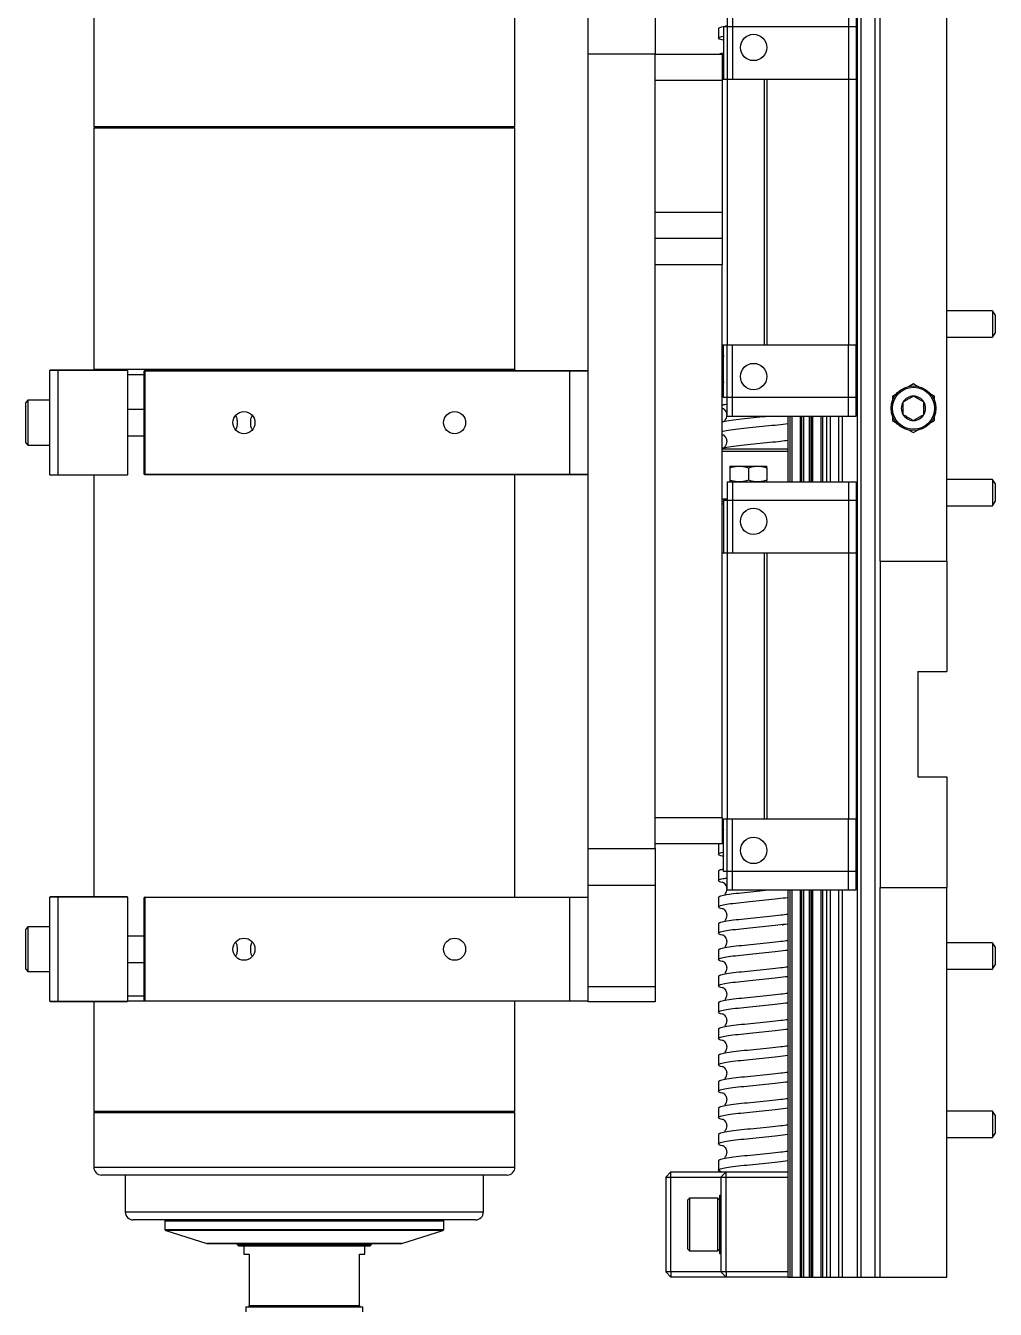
# Model space of a CAD drawing. Header units: millimetres. Extents: x 0 to 279, y 0 to 216.
# Drawn here: x 85.59 to 116.28, y 73.6 to 114.24 of the extents above; entities that cross this region are included whole.
import ezdxf

# ---------------------------------------------------------------- set-up
doc = ezdxf.new("R2010")
doc.units = ezdxf.units.MM

msp = doc.modelspace()

# ---------------------------------------------------------------- linework, layer by layer
at = {"color": 7, "linetype": 'Continuous', "lineweight": 25}
for p, q in [((112.634, 97.291), (112.634, 127.041)), ((114.751, 97.291), (114.751, 127.041)), ((111.906, 124.625), (111.906, 74.625)), ((112.024, 124.625), (112.024, 74.625)), ((112.468, 124.625), (112.468, 74.625)), ((103.401, 113.337), (103.401, 115.004)), ((105.518, 115.004), (105.518, 113.337)), ((87.747, 114.854), (87.747, 111.046)), ((101.08, 111.046), (101.08, 114.854)), ((107.801, 114.796), (107.801, 114.212)), ((107.965, 114.796), (107.965, 114.212)), ((111.634, 114.796), (111.634, 114.212)), ((111.884, 114.796), (111.884, 114.212)), ((107.684, 114.212), (107.684, 112.546)), ((107.684, 114.212), (107.801, 114.212)), ((107.801, 114.212), (107.801, 112.546)), ((107.801, 114.212), (107.965, 114.212)), ((107.965, 114.212), (107.965, 112.546)), ((107.965, 114.212), (111.634, 114.212)), ((111.634, 114.212), (111.634, 112.546)), ((111.634, 114.212), (111.884, 114.212)), ((111.884, 114.212), (111.884, 112.546)), ((107.518, 114.145), (107.518, 113.841)), ((105.518, 113.337), (103.401, 113.337)), ((103.401, 88.194), (103.401, 113.337)), ((105.518, 113.337), (107.634, 113.337)), ((105.518, 112.504), (105.518, 113.337)), ((107.634, 113.337), (107.634, 112.504)), ((107.634, 112.504), (105.518, 112.504)), ((105.518, 108.337), (105.518, 112.504)), ((107.634, 112.546), (107.801, 112.546)), ((107.634, 112.504), (107.634, 108.337)), ((107.801, 112.546), (107.801, 104.129)), ((107.801, 112.546), (108.968, 112.546)), ((108.968, 112.546), (108.968, 104.129)), ((108.968, 112.546), (109.051, 112.546)), ((109.051, 112.546), (109.051, 104.129)), ((109.051, 112.546), (111.634, 112.546)), ((111.634, 112.546), (111.634, 104.129)), ((111.634, 112.546), (111.884, 112.546)), ((111.884, 112.546), (111.884, 104.129)), ((87.747, 111.046), (87.772, 111.021)), ((87.747, 111.046), (101.08, 111.046)), ((87.772, 111.021), (87.747, 110.996)), ((87.747, 110.996), (87.747, 103.354)), ((94.413, 110.996), (87.747, 110.996)), ((87.772, 111.021), (94.413, 111.021)), ((101.055, 111.021), (87.772, 111.021)), ((94.413, 111.021), (101.055, 111.021)), ((101.08, 110.996), (94.413, 110.996)), ((101.055, 111.021), (101.08, 111.046)), ((101.08, 110.996), (101.055, 111.021)), ((101.08, 103.354), (101.08, 110.996)), ((105.518, 108.337), (107.634, 108.337)), ((105.518, 107.504), (105.518, 108.337)), ((107.634, 108.337), (107.634, 107.504)), ((107.634, 107.504), (105.518, 107.504)), ((105.518, 107.434), (105.518, 107.504)), ((105.518, 88.194), (105.518, 107.434)), ((107.634, 107.504), (107.634, 106.671)), ((107.634, 106.671), (105.518, 106.671)), ((107.634, 89.171), (107.634, 106.671)), ((116.194, 105.208), (114.751, 105.208)), ((116.284, 105.079), (116.194, 105.208)), ((116.194, 105.208), (116.194, 104.378)), ((116.284, 105.079), (116.284, 104.506)), ((116.194, 104.375), (116.284, 104.504)), ((116.284, 104.506), (116.284, 104.504)), ((107.634, 104.129), (107.801, 104.129)), ((107.684, 102.462), (107.684, 104.129)), ((107.801, 104.129), (108.968, 104.129)), ((107.801, 102.462), (107.801, 104.129)), ((107.965, 102.462), (107.965, 104.129)), ((108.968, 104.129), (109.051, 104.129)), ((109.051, 104.129), (111.634, 104.129)), ((111.634, 104.129), (111.884, 104.129)), ((111.634, 102.462), (111.634, 104.129)), ((111.884, 102.462), (111.884, 104.129)), ((114.751, 104.375), (116.194, 104.375)), ((116.194, 104.378), (116.194, 104.375)), ((86.359, 103.321), (86.376, 103.337)), ((86.609, 103.321), (86.359, 103.321)), ((86.359, 100.021), (86.359, 103.321)), ((86.376, 103.337), (86.609, 103.337)), ((86.609, 103.337), (88.801, 103.337)), ((86.609, 103.337), (86.609, 103.321)), ((88.818, 103.321), (86.609, 103.321)), ((86.609, 103.321), (86.609, 100.021)), ((87.745, 103.354), (87.745, 103.337)), ((101.082, 103.354), (87.745, 103.354)), ((88.801, 103.337), (88.818, 103.321)), ((88.818, 103.321), (88.818, 100.021)), ((89.359, 103.321), (89.343, 103.304)), ((89.343, 100.037), (89.343, 103.304)), ((89.359, 103.304), (89.343, 103.304)), ((89.359, 103.304), (89.359, 103.321)), ((89.359, 103.321), (102.818, 103.321)), ((102.818, 103.304), (89.359, 103.304)), ((89.359, 103.304), (89.359, 100.037)), ((101.082, 103.321), (101.082, 103.354)), ((102.818, 103.304), (102.818, 103.321)), ((102.818, 103.321), (103.384, 103.321)), ((102.818, 100.037), (102.818, 103.304)), ((103.401, 103.304), (102.818, 103.304)), ((103.401, 103.304), (103.384, 103.321)), ((107.634, 103.364), (107.684, 103.377)), ((89.343, 103.187), (88.818, 103.187)), ((113.693, 102.895), (113.531, 102.801)), ((107.634, 102.531), (107.684, 102.543)), ((107.801, 102.462), (107.684, 102.462)), ((107.965, 102.462), (107.801, 102.462)), ((107.801, 101.879), (107.801, 102.462)), ((111.634, 102.462), (107.965, 102.462)), ((107.965, 101.879), (107.965, 102.462)), ((111.884, 102.462), (111.634, 102.462)), ((111.634, 101.879), (111.634, 102.462)), ((111.884, 101.879), (111.884, 102.462)), ((113.173, 102.595), (113.026, 102.51)), ((114.359, 102.51), (114.225, 102.587)), ((85.663, 102.379), (85.593, 102.308)), ((85.593, 101.504), (85.593, 102.308)), ((86.355, 102.379), (85.663, 102.379)), ((85.663, 102.379), (85.663, 101.486)), ((86.359, 102.375), (86.355, 102.379)), ((86.355, 101.486), (86.355, 102.379)), ((89.343, 102.087), (88.818, 102.087)), ((107.801, 101.879), (107.965, 101.879)), ((107.965, 101.879), (111.634, 101.879)), ((109.718, 101.879), (109.718, 99.796)), ((109.784, 101.879), (109.784, 99.796)), ((109.84, 101.867), (109.84, 99.796)), ((110.127, 101.879), (110.127, 99.796)), ((110.762, 101.879), (110.762, 99.796)), ((110.818, 101.879), (110.818, 99.796)), ((111.634, 101.879), (111.884, 101.879)), ((113.026, 101.904), (113.026, 101.74)), ((113.026, 101.74), (113.171, 101.656)), ((114.359, 101.74), (114.359, 101.931)), ((85.593, 101.033), (85.593, 101.504)), ((85.663, 101.486), (85.663, 100.962)), ((86.355, 100.962), (86.355, 101.486)), ((88.818, 101.254), (89.343, 101.254)), ((113.693, 101.355), (113.845, 101.443)), ((85.593, 101.033), (85.663, 100.962)), ((85.663, 100.962), (86.355, 100.962)), ((86.355, 100.962), (86.359, 100.967)), ((107.634, 100.837), (109.718, 100.837)), ((86.359, 100.021), (86.609, 100.021)), ((86.359, 100.021), (86.376, 100.004)), ((86.609, 100.004), (86.376, 100.004)), ((86.609, 100.021), (88.818, 100.021)), ((86.609, 100.004), (86.609, 100.021)), ((88.801, 100.004), (86.609, 100.004)), ((87.747, 100.004), (87.747, 86.671)), ((88.801, 100.004), (88.818, 100.021)), ((89.359, 100.037), (89.343, 100.037)), ((89.359, 100.021), (89.343, 100.037)), ((89.359, 100.037), (102.818, 100.037)), ((89.359, 100.021), (89.359, 100.037)), ((102.818, 100.021), (89.359, 100.021)), ((101.08, 86.654), (101.08, 100.021)), ((102.818, 100.021), (102.818, 100.037)), ((102.818, 100.037), (103.401, 100.037)), ((103.384, 100.021), (102.818, 100.021)), ((103.384, 100.021), (103.401, 100.037)), ((107.884, 100.296), (108.176, 100.296)), ((107.884, 100.244), (107.884, 99.848)), ((108.176, 100.296), (108.759, 100.296)), ((108.468, 100.244), (108.468, 99.848)), ((108.759, 100.296), (109.051, 100.296)), ((109.051, 100.244), (109.051, 99.848)), ((107.801, 99.796), (107.801, 99.212)), ((107.801, 99.796), (107.965, 99.796)), ((107.965, 99.796), (107.965, 99.212)), ((107.965, 99.796), (111.634, 99.796)), ((111.634, 99.796), (111.634, 99.212)), ((111.634, 99.796), (111.884, 99.796)), ((111.884, 99.796), (111.884, 99.212)), ((116.194, 99.875), (114.751, 99.875)), ((116.284, 99.746), (116.194, 99.875)), ((116.194, 99.875), (116.194, 99.049)), ((116.284, 99.746), (116.284, 99.175)), ((107.634, 99.171), (107.684, 99.171)), ((107.684, 99.212), (107.684, 97.546)), ((107.684, 99.212), (107.801, 99.212)), ((107.801, 99.212), (107.801, 97.546)), ((107.801, 99.212), (107.965, 99.212)), ((107.965, 99.212), (107.965, 97.546)), ((107.965, 99.212), (111.634, 99.212)), ((111.634, 99.212), (111.634, 97.546)), ((111.634, 99.212), (111.884, 99.212)), ((111.884, 99.212), (111.884, 97.546)), ((116.194, 99.041), (116.284, 99.17)), ((116.284, 99.175), (116.284, 99.17)), ((107.684, 99.087), (107.634, 99.087)), ((114.751, 99.041), (116.194, 99.041)), ((116.194, 99.049), (116.194, 99.041)), ((107.634, 97.546), (107.801, 97.546)), ((107.801, 97.546), (107.801, 89.129)), ((107.801, 97.546), (108.968, 97.546)), ((108.968, 97.546), (108.968, 89.129)), ((108.968, 97.546), (109.051, 97.546)), ((109.051, 97.546), (109.051, 89.129)), ((109.051, 97.546), (111.634, 97.546)), ((111.634, 97.546), (111.634, 89.129)), ((111.634, 97.546), (111.884, 97.546)), ((111.884, 97.546), (111.884, 89.129)), ((112.634, 97.291), (114.751, 97.291)), ((112.634, 97.291), (112.634, 86.958)), ((114.751, 97.291), (114.751, 93.791)), ((113.834, 93.791), (114.751, 93.791)), ((113.834, 93.791), (113.834, 90.458)), ((113.834, 90.458), (114.751, 90.458)), ((114.751, 90.458), (114.751, 86.958)), ((105.518, 89.171), (107.634, 89.171)), ((107.634, 89.171), (107.634, 88.337)), ((107.634, 89.129), (107.801, 89.129)), ((107.684, 87.462), (107.684, 89.129)), ((107.801, 89.129), (108.968, 89.129)), ((107.801, 87.462), (107.801, 89.129)), ((107.965, 87.462), (107.965, 89.129)), ((108.968, 89.129), (109.051, 89.129)), ((109.051, 89.129), (111.634, 89.129)), ((111.634, 89.129), (111.884, 89.129)), ((111.634, 87.462), (111.634, 89.129)), ((111.884, 87.462), (111.884, 89.129)), ((103.401, 88.194), (105.518, 88.194)), ((103.401, 87.016), (103.401, 88.194)), ((107.634, 88.337), (105.518, 88.337)), ((105.518, 88.194), (105.518, 87.016)), ((107.518, 88.312), (107.518, 88.008)), ((107.523, 88.312), (107.554, 88.337)), ((107.634, 88.364), (107.684, 88.377)), ((107.518, 87.479), (107.518, 87.174)), ((107.801, 87.462), (107.684, 87.462)), ((107.965, 87.462), (107.801, 87.462)), ((107.801, 86.879), (107.801, 87.462)), ((111.634, 87.462), (107.965, 87.462)), ((107.965, 86.879), (107.965, 87.462)), ((111.884, 87.462), (111.634, 87.462)), ((111.634, 86.879), (111.634, 87.462)), ((111.884, 86.879), (111.884, 87.462)), ((105.518, 87.016), (103.401, 87.016)), ((103.401, 83.826), (103.401, 87.016)), ((105.518, 87.016), (105.518, 83.826)), ((112.634, 74.625), (112.634, 86.958)), ((112.634, 86.958), (114.751, 86.958)), ((114.751, 74.625), (114.751, 86.958)), ((86.359, 86.654), (86.376, 86.671)), ((86.609, 86.654), (86.359, 86.654)), ((86.359, 83.354), (86.359, 86.654)), ((86.376, 86.671), (86.609, 86.671)), ((86.609, 86.671), (88.801, 86.671)), ((86.609, 86.671), (86.609, 86.654)), ((88.818, 86.654), (86.609, 86.654)), ((86.609, 86.654), (86.609, 83.354)), ((88.801, 86.671), (88.818, 86.654)), ((88.818, 86.654), (88.818, 83.354)), ((89.359, 86.654), (89.343, 86.637)), ((89.343, 83.371), (89.343, 86.637)), ((89.359, 86.637), (89.343, 86.637)), ((89.359, 86.637), (89.359, 86.654)), ((89.359, 86.654), (102.818, 86.654)), ((102.818, 86.637), (89.359, 86.637)), ((89.359, 86.637), (89.359, 83.371)), ((102.818, 86.637), (102.818, 86.654)), ((102.818, 86.654), (103.384, 86.654)), ((102.818, 83.371), (102.818, 86.637)), ((103.401, 86.637), (102.818, 86.637)), ((103.401, 86.637), (103.384, 86.654)), ((107.518, 86.645), (107.518, 86.341)), ((107.801, 86.879), (107.965, 86.879)), ((107.965, 86.879), (111.634, 86.879)), ((109.718, 86.879), (109.718, 74.625)), ((109.784, 86.879), (109.784, 74.625)), ((109.84, 86.867), (109.84, 74.625)), ((110.127, 86.879), (110.127, 74.625)), ((110.762, 86.879), (110.762, 74.625)), ((110.818, 86.879), (110.818, 74.625)), ((111.634, 86.879), (111.884, 86.879)), ((107.518, 85.812), (107.518, 85.508)), ((109.533, 85.788), (109.572, 85.75)), ((85.663, 85.712), (85.593, 85.642)), ((85.593, 85.019), (85.593, 85.642)), ((86.355, 85.712), (85.663, 85.712)), ((85.663, 85.712), (85.663, 85.02)), ((86.359, 85.708), (86.355, 85.712)), ((86.355, 85.02), (86.355, 85.712)), ((89.343, 85.421), (88.818, 85.421)), ((85.593, 84.367), (85.593, 85.019)), ((85.663, 85.02), (85.663, 84.296)), ((86.355, 84.296), (86.355, 85.02)), ((107.518, 84.979), (107.518, 84.674)), ((116.194, 85.208), (114.751, 85.208)), ((116.284, 85.079), (116.194, 85.208)), ((116.194, 85.208), (116.194, 84.57)), ((116.284, 85.079), (116.284, 84.639)), ((88.818, 84.587), (89.343, 84.587)), ((116.194, 84.57), (116.194, 84.375)), ((116.284, 84.639), (116.284, 84.504)), ((85.593, 84.367), (85.663, 84.296)), ((85.663, 84.296), (86.355, 84.296)), ((86.355, 84.296), (86.359, 84.3)), ((107.518, 84.145), (107.518, 83.841)), ((114.751, 84.375), (116.194, 84.375)), ((116.194, 84.375), (116.284, 84.504)), ((103.401, 83.826), (105.518, 83.826)), ((103.401, 83.337), (103.401, 83.826)), ((105.518, 83.826), (105.518, 83.337)), ((86.359, 83.354), (86.609, 83.354)), ((86.359, 83.354), (86.376, 83.337)), ((86.609, 83.337), (86.376, 83.337)), ((86.609, 83.354), (88.818, 83.354)), ((86.609, 83.337), (86.609, 83.354)), ((88.801, 83.337), (86.609, 83.337)), ((87.747, 83.337), (87.747, 79.879)), ((88.801, 83.337), (88.818, 83.354)), ((89.343, 83.521), (88.818, 83.521)), ((89.359, 83.354), (88.818, 83.354)), ((89.359, 83.371), (89.343, 83.371)), ((89.359, 83.354), (89.343, 83.371)), ((89.359, 83.371), (102.818, 83.371)), ((89.359, 83.354), (89.359, 83.371)), ((102.818, 83.354), (89.359, 83.354)), ((101.08, 79.879), (101.08, 83.354)), ((102.818, 83.354), (102.818, 83.371)), ((102.818, 83.371), (103.401, 83.371)), ((103.384, 83.354), (102.818, 83.354)), ((103.384, 83.354), (103.401, 83.371)), ((105.518, 83.337), (103.401, 83.337)), ((107.518, 83.312), (107.518, 83.008)), ((107.518, 82.479), (107.518, 82.174)), ((107.518, 81.645), (107.518, 81.341)), ((107.518, 80.812), (107.518, 80.508)), ((87.747, 79.879), (87.772, 79.854)), ((87.747, 79.879), (94.413, 79.879)), ((87.772, 79.854), (87.747, 79.829)), ((87.747, 79.829), (87.747, 78.104)), ((101.08, 79.829), (87.747, 79.829)), ((94.413, 79.854), (87.772, 79.854)), ((87.772, 79.854), (101.055, 79.854)), ((94.413, 79.879), (101.08, 79.879)), ((101.055, 79.854), (94.413, 79.854)), ((101.055, 79.854), (101.08, 79.879)), ((101.08, 79.829), (101.055, 79.854)), ((101.08, 78.104), (101.08, 79.829)), ((107.518, 79.979), (107.518, 79.674)), ((116.194, 79.875), (114.751, 79.875)), ((116.284, 79.746), (116.194, 79.875)), ((116.194, 79.875), (116.194, 79.192)), ((116.284, 79.746), (116.284, 79.274)), ((116.284, 79.274), (116.284, 79.17)), ((107.518, 79.145), (107.518, 78.841)), ((114.751, 79.041), (116.194, 79.041)), ((116.194, 79.192), (116.194, 79.041)), ((116.194, 79.041), (116.284, 79.17)), ((107.518, 78.312), (107.518, 78.008)), ((100.83, 77.854), (87.997, 77.854)), ((88.747, 77.854), (88.747, 76.687)), ((100.08, 76.687), (100.08, 77.854)), ((106.018, 77.958), (105.851, 77.791)), ((105.851, 77.791), (105.851, 74.791)), ((105.851, 77.791), (106.018, 77.791)), ((106.018, 77.791), (106.018, 77.958)), ((106.018, 77.958), (107.768, 77.958)), ((106.018, 74.791), (106.018, 77.791)), ((106.018, 77.791), (107.601, 77.791)), ((107.768, 77.958), (107.601, 77.791)), ((107.601, 77.791), (107.768, 77.791)), ((107.601, 77.791), (107.601, 74.791)), ((107.768, 77.791), (107.768, 77.958)), ((107.768, 77.958), (109.718, 77.958)), ((107.768, 74.791), (107.768, 77.791)), ((107.768, 77.791), (109.718, 77.791)), ((107.601, 77.208), (107.551, 77.208)), ((107.551, 77.208), (107.551, 76.772)), ((106.601, 77.125), (106.551, 77.075)), ((106.551, 76.739), (106.551, 77.075)), ((107.501, 77.125), (106.601, 77.125)), ((106.601, 77.125), (106.601, 76.767)), ((107.551, 77.075), (107.501, 77.125)), ((107.501, 76.767), (107.501, 77.125)), ((94.413, 76.437), (88.997, 76.437)), ((89.997, 76.396), (89.997, 76.135)), ((99.83, 76.437), (94.413, 76.437)), ((98.83, 76.135), (98.83, 76.396)), ((106.551, 75.508), (106.551, 76.739)), ((106.601, 76.767), (106.601, 75.458)), ((107.501, 75.458), (107.501, 76.767)), ((107.551, 76.772), (107.551, 75.375)), ((90.026, 76.095), (91.324, 75.689)), ((97.503, 75.689), (98.801, 76.095)), ((97.49, 75.687), (91.336, 75.687)), ((92.288, 75.687), (92.288, 75.654)), ((92.288, 75.654), (92.338, 75.604)), ((92.288, 75.654), (94.413, 75.654)), ((94.413, 75.604), (92.338, 75.604)), ((92.497, 75.604), (92.497, 75.354)), ((94.413, 75.654), (96.538, 75.654)), ((96.488, 75.604), (94.413, 75.604)), ((96.33, 75.354), (96.33, 75.604)), ((96.488, 75.604), (96.538, 75.654)), ((96.538, 75.654), (96.538, 75.687)), ((92.497, 75.354), (92.663, 75.354)), ((92.663, 75.354), (92.663, 73.726)), ((96.163, 75.354), (96.33, 75.354)), ((96.163, 73.726), (96.163, 75.354)), ((106.551, 75.508), (106.601, 75.458)), ((106.601, 75.458), (107.501, 75.458)), ((107.501, 75.458), (107.551, 75.508)), ((107.551, 75.375), (107.601, 75.375)), ((106.018, 74.625), (105.851, 74.791)), ((106.018, 74.791), (105.851, 74.791)), ((106.018, 74.791), (106.018, 74.625)), ((107.601, 74.791), (106.018, 74.791)), ((107.768, 74.791), (107.601, 74.791)), ((107.768, 74.625), (107.601, 74.791)), ((107.768, 74.791), (107.768, 74.625)), ((109.718, 74.791), (107.768, 74.791)), ((107.768, 74.625), (106.018, 74.625)), ((109.718, 74.625), (107.768, 74.625)), ((109.718, 74.625), (109.784, 74.625)), ((109.784, 74.625), (109.84, 74.625)), ((109.84, 74.625), (110.102, 74.625)), ((110.102, 74.625), (110.127, 74.625)), ((110.127, 74.625), (110.154, 74.625)), ((110.154, 74.625), (110.213, 74.625)), ((110.213, 74.625), (110.389, 74.625)), ((110.389, 74.625), (110.448, 74.625)), ((110.448, 74.625), (110.475, 74.625)), ((110.475, 74.625), (110.498, 74.625)), ((110.498, 74.625), (110.762, 74.625)), ((110.762, 74.625), (110.818, 74.625)), ((110.818, 74.625), (110.941, 74.625)), ((110.941, 74.625), (111.059, 74.625)), ((111.059, 74.625), (111.319, 74.625)), ((111.319, 74.625), (111.437, 74.625)), ((111.437, 74.625), (111.906, 74.625)), ((111.906, 74.625), (112.024, 74.625)), ((112.024, 74.625), (112.468, 74.625)), ((112.468, 74.625), (112.634, 74.625)), ((112.634, 74.625), (114.751, 74.625)), ((92.563, 73.687), (92.563, 73.521)), ((92.563, 73.687), (92.663, 73.687)), ((92.663, 73.726), (96.163, 73.726)), ((92.663, 73.687), (96.163, 73.687)), ((96.163, 73.726), (96.163, 73.687)), ((96.163, 73.687), (96.263, 73.687)), ((96.263, 73.521), (96.263, 73.687))]:
    msp.add_line(p, q, dxfattribs=at)
at = {"color": 8, "linetype": 'Continuous', "lineweight": 25}
for p, q in [((110.102, 101.879), (110.102, 99.796)), ((110.154, 101.879), (110.154, 99.796)), ((110.213, 101.879), (110.213, 99.796)), ((110.389, 101.879), (110.389, 99.796)), ((110.448, 101.879), (110.448, 99.796)), ((110.475, 101.879), (110.475, 99.796)), ((110.498, 101.879), (110.498, 99.796)), ((110.941, 101.879), (110.941, 99.796)), ((111.059, 101.879), (111.059, 99.796)), ((111.319, 101.879), (111.319, 99.796)), ((111.437, 101.879), (111.437, 99.796)), ((109.718, 100.754), (107.634, 100.754)), ((107.634, 99.254), (107.801, 99.254)), ((110.102, 86.879), (110.102, 74.625)), ((110.154, 86.879), (110.154, 74.625)), ((110.213, 86.879), (110.213, 74.625)), ((110.389, 86.879), (110.389, 74.625)), ((110.448, 86.879), (110.448, 74.625)), ((110.475, 86.879), (110.475, 74.625)), ((110.498, 86.879), (110.498, 74.625)), ((110.941, 86.879), (110.941, 74.625)), ((111.059, 86.879), (111.059, 74.625)), ((111.319, 86.879), (111.319, 74.625)), ((111.437, 86.879), (111.437, 74.625)), ((87.747, 78.104), (101.08, 78.104)), ((88.747, 76.687), (94.413, 76.687)), ((98.83, 76.396), (89.997, 76.396)), ((94.413, 76.687), (100.08, 76.687)), ((89.997, 76.135), (98.83, 76.135)), ((98.801, 76.095), (90.026, 76.095)), ((91.324, 75.689), (97.503, 75.689))]:
    msp.add_line(p, q, dxfattribs=at)
at = {"color": 7, "linetype": 'Continuous', "lineweight": 25}
for centre, radius in [((108.634, 113.546), 0.417), ((108.634, 103.129), 0.417), ((113.693, 102.125), 0.708), ((113.693, 102.125), 0.666), ((92.501, 101.671), 0.35), ((99.168, 101.671), 0.35), ((108.634, 98.546), 0.417), ((108.634, 88.129), 0.417), ((92.501, 85.004), 0.35), ((99.168, 85.004), 0.35)]:
    msp.add_circle(centre, radius, dxfattribs=at)
for centre, radius, start, end in [((113.693, 102.125), 0.385, 90, 150), ((113.693, 102.125), 0.385, 30, 90), ((113.693, 102.125), 0.385, 150, 210), ((113.693, 102.125), 0.385, 330, 30), ((113.693, 102.125), 0.385, 210, 270), ((113.693, 102.125), 0.385, 270, 330), ((87.997, 78.104), 0.25, 180, 270), ((100.83, 78.104), 0.25, 270, 0), ((88.997, 76.687), 0.25, 180, 270), ((90.038, 76.396), 0.0417, 90, 180), ((98.788, 76.396), 0.0417, 0, 90), ((99.83, 76.687), 0.25, 270, 0), ((90.038, 76.135), 0.0417, 180, 252.646), ((98.788, 76.135), 0.0417, 287.354, 0), ((91.336, 75.729), 0.0417, 252.646, 270), ((97.49, 75.729), 0.0417, 270, 287.354)]:
    msp.add_arc(centre, radius, start, end, dxfattribs=at)
for points, knots in [([(107.523, 114.145), (107.532, 114.157), (107.549, 114.183), (107.661, 114.211), (107.777, 114.228), (107.801, 114.232)], [0, 0, 0, 0, 0.415904, 0.879493, 1, 1, 1, 1]), ([(107.698, 113.773), (107.678, 113.777), (107.58, 113.794), (107.511, 113.824), (107.523, 113.864), (107.593, 113.892), (107.679, 113.907), (107.684, 113.907)], [0, 0, 0, 0, 0.07834, 0.379654, 0.679226, 0.979544, 1, 1, 1, 1]), ([(107.554, 113.337), (107.557, 113.341), (107.567, 113.354), (107.635, 113.367), (107.684, 113.377)], [0, 0, 0, 0, 0.269547, 1, 1, 1, 1]), ([(107.634, 113.061), (107.642, 113.064), (107.651, 113.069), (107.679, 113.073), (107.684, 113.074)], [0, 0, 0, 0, 0.792417, 1, 1, 1, 1]), ([(107.698, 112.94), (107.675, 112.943), (107.647, 112.947), (107.636, 112.952), (107.634, 112.952)], [0, 0, 0, 0, 0.833192, 1, 1, 1, 1]), ([(107.634, 103.894), (107.642, 103.898), (107.651, 103.902), (107.679, 103.907), (107.684, 103.907)], [0, 0, 0, 0, 0.792417, 1, 1, 1, 1]), ([(107.698, 103.773), (107.675, 103.777), (107.647, 103.781), (107.636, 103.785), (107.634, 103.786)], [0, 0, 0, 0, 0.833192, 1, 1, 1, 1]), ([(107.634, 103.061), (107.642, 103.064), (107.651, 103.069), (107.679, 103.073), (107.684, 103.074)], [0, 0, 0, 0, 0.792417, 1, 1, 1, 1]), ([(107.698, 102.94), (107.675, 102.943), (107.647, 102.947), (107.636, 102.952), (107.634, 102.952)], [0, 0, 0, 0, 0.833192, 1, 1, 1, 1]), ([(113.858, 102.799), (113.855, 102.801), (113.798, 102.834), (113.744, 102.865), (113.693, 102.895)], [0, 0, 0, 0, 0.065882, 1, 1, 1, 1]), ([(113.026, 102.51), (113.026, 102.481), (113.026, 102.422), (113.026, 102.361), (113.026, 102.33)], [0, 0, 0, 0, 0.480524, 1, 1, 1, 1]), ([(113.693, 102.51), (113.67, 102.496), (113.623, 102.47), (113.537, 102.42), (113.445, 102.367), (113.385, 102.332), (113.359, 102.317)], [0, 0, 0, 0, 0.216453, 0.440306, 0.751896, 1, 1, 1, 1]), ([(114.026, 102.317), (114.003, 102.33), (113.957, 102.357), (113.87, 102.407), (113.778, 102.46), (113.719, 102.495), (113.693, 102.51)], [0, 0, 0, 0, 0.2164527, 0.4403056, 0.751896, 1, 1, 1, 1]), ([(114.359, 102.362), (114.359, 102.383), (114.359, 102.433), (114.359, 102.481), (114.359, 102.51)], [0, 0, 0, 0, 0.416135, 1, 1, 1, 1]), ([(107.634, 102.228), (107.644, 102.231), (107.675, 102.242), (107.75, 102.253), (107.801, 102.261)], [0, 0, 0, 0, 0.317949, 1, 1, 1, 1]), ([(107.698, 102.107), (107.675, 102.11), (107.647, 102.114), (107.636, 102.118), (107.634, 102.119)], [0, 0, 0, 0, 0.833192, 1, 1, 1, 1]), ([(107.693, 102.102), (107.691, 102.102), (107.689, 102.102), (107.701, 102.093), (107.723, 102.072), (107.763, 102.02), (107.79, 101.921), (107.775, 101.839), (107.752, 101.789), (107.73, 101.755), (107.717, 101.741), (107.728, 101.741), (107.73, 101.74)], [0, 0, 0, 0, 0.100839, 0.14649, 0.19207, 0.312903, 0.479765, 0.62799, 0.68548, 0.753264, 0.953946, 1, 1, 1, 1]), ([(113.359, 102.317), (113.359, 102.298), (113.359, 102.239), (113.359, 102.129), (113.359, 102.016), (113.359, 101.954), (113.359, 101.932)], [0, 0, 0, 0, 0.156025, 0.493707, 0.819058, 1, 1, 1, 1]), ([(114.026, 101.932), (114.026, 101.954), (114.026, 102.016), (114.026, 102.129), (114.026, 102.239), (114.026, 102.298), (114.026, 102.317)], [0, 0, 0, 0, 0.180942, 0.506293, 0.843975, 1, 1, 1, 1]), ([(92.23, 101.892), (92.236, 101.886), (92.247, 101.873), (92.262, 101.847), (92.273, 101.817), (92.28, 101.777), (92.283, 101.73), (92.283, 101.676), (92.283, 101.622), (92.281, 101.574), (92.275, 101.533), (92.265, 101.501), (92.25, 101.473), (92.237, 101.457), (92.23, 101.449)], [0, 0, 0, 0, 0.060793, 0.122666, 0.198586, 0.277011, 0.381193, 0.488217, 0.596292, 0.707197, 0.781109, 0.856955, 0.927505, 1, 1, 1, 1]), ([(92.772, 101.449), (92.761, 101.463), (92.736, 101.494), (92.719, 101.569), (92.72, 101.666), (92.718, 101.763), (92.733, 101.843), (92.759, 101.876), (92.772, 101.892)], [0, 0, 0, 0, 0.122783, 0.277027, 0.488249, 0.707223, 0.856956, 1, 1, 1, 1]), ([(107.634, 101.698), (107.663, 101.706), (107.742, 101.727), (107.99, 101.762), (108.337, 101.802), (108.726, 101.841), (108.982, 101.867), (109.105, 101.879)], [0, 0, 0, 0, 0.1304805, 0.3535555, 0.5750665, 0.7977784, 1, 1, 1, 1]), ([(107.634, 101.394), (107.645, 101.398), (107.695, 101.415), (107.897, 101.445), (108.22, 101.485), (108.609, 101.526), (109.017, 101.566), (109.407, 101.605), (109.617, 101.631), (109.718, 101.644)], [0, 0, 0, 0, 0.0420142, 0.2037881, 0.3648762, 0.5270405, 0.6880543, 0.8500319, 1, 1, 1, 1]), ([(113.359, 101.932), (113.382, 101.919), (113.429, 101.892), (113.515, 101.843), (113.607, 101.789), (113.666, 101.755), (113.693, 101.74)], [0, 0, 0, 0, 0.216453, 0.440306, 0.751896, 1, 1, 1, 1]), ([(113.693, 101.74), (113.715, 101.753), (113.762, 101.78), (113.848, 101.83), (113.941, 101.883), (114, 101.917), (114.026, 101.932)], [0, 0, 0, 0, 0.216453, 0.440306, 0.751896, 1, 1, 1, 1]), ([(114.201, 101.649), (114.203, 101.649), (114.256, 101.68), (114.308, 101.71), (114.359, 101.74)], [0, 0, 0, 0, 0.019697, 1, 1, 1, 1]), ([(107.698, 101.273), (107.675, 101.277), (107.647, 101.281), (107.636, 101.285), (107.634, 101.286)], [0, 0, 0, 0, 0.833192, 1, 1, 1, 1]), ([(107.693, 101.269), (107.691, 101.269), (107.689, 101.269), (107.701, 101.259), (107.723, 101.239), (107.763, 101.187), (107.79, 101.088), (107.775, 101.005), (107.752, 100.956), (107.73, 100.921), (107.717, 100.908), (107.728, 100.907), (107.73, 100.907)], [0, 0, 0, 0, 0.100839, 0.14649, 0.19207, 0.312903, 0.479765, 0.62799, 0.68548, 0.753264, 0.953946, 1, 1, 1, 1]), ([(113.531, 101.448), (113.533, 101.447), (113.588, 101.415), (113.642, 101.384), (113.693, 101.355)], [0, 0, 0, 0, 0.043737, 1, 1, 1, 1]), ([(107.634, 100.864), (107.663, 100.872), (107.742, 100.893), (107.99, 100.929), (108.337, 100.968), (108.737, 101.009), (109.135, 101.048), (109.476, 101.084), (109.645, 101.106), (109.718, 101.115)], [0, 0, 0, 0, 0.094408, 0.255813, 0.416086, 0.577227, 0.7379, 0.888102, 1, 1, 1, 1]), ([(107.884, 100.244), (107.904, 100.25), (107.999, 100.281), (108.097, 100.289), (108.176, 100.296)], [0, 0, 0, 0, 0.205365, 1, 1, 1, 1]), ([(107.884, 100.296), (107.884, 100.296), (107.884, 100.295), (107.884, 100.284), (107.884, 100.257), (107.884, 100.244)], [0, 0, 0, 0, 0.070036, 0.530757, 1, 1, 1, 1]), ([(108.176, 100.296), (108.198, 100.295), (108.297, 100.293), (108.393, 100.265), (108.468, 100.244)], [0, 0, 0, 0, 0.227426, 1, 1, 1, 1]), ([(108.468, 100.244), (108.515, 100.258), (108.611, 100.288), (108.709, 100.293), (108.759, 100.296)], [0, 0, 0, 0, 0.495458, 1, 1, 1, 1]), ([(108.759, 100.296), (108.766, 100.296), (108.818, 100.295), (108.917, 100.284), (109.006, 100.257), (109.051, 100.244)], [0, 0, 0, 0, 0.070036, 0.530757, 1, 1, 1, 1]), ([(109.051, 100.244), (109.051, 100.258), (109.051, 100.288), (109.051, 100.293), (109.051, 100.296)], [0, 0, 0, 0, 0.495458, 1, 1, 1, 1]), ([(108.176, 99.796), (108.137, 99.798), (108.059, 99.801), (107.961, 99.823), (107.904, 99.842), (107.884, 99.848)], [0, 0, 0, 0, 0.39445, 0.794928, 1, 1, 1, 1]), ([(107.884, 99.848), (107.884, 99.833), (107.884, 99.804), (107.884, 99.798), (107.884, 99.796)], [0, 0, 0, 0, 0.495458, 1, 1, 1, 1]), ([(108.468, 99.848), (108.393, 99.826), (108.297, 99.799), (108.198, 99.796), (108.176, 99.796)], [0, 0, 0, 0, 0.772574, 1, 1, 1, 1]), ([(108.759, 99.796), (108.752, 99.796), (108.7, 99.796), (108.601, 99.808), (108.512, 99.834), (108.468, 99.848)], [0, 0, 0, 0, 0.070036, 0.530757, 1, 1, 1, 1]), ([(109.051, 99.848), (109.004, 99.833), (108.908, 99.804), (108.809, 99.798), (108.759, 99.796)], [0, 0, 0, 0, 0.495458, 1, 1, 1, 1]), ([(109.051, 99.796), (109.051, 99.796), (109.051, 99.796), (109.051, 99.808), (109.051, 99.834), (109.051, 99.848)], [0, 0, 0, 0, 0.070036, 0.530757, 1, 1, 1, 1]), ([(107.634, 88.894), (107.642, 88.898), (107.651, 88.902), (107.679, 88.907), (107.684, 88.907)], [0, 0, 0, 0, 0.792417, 1, 1, 1, 1]), ([(107.698, 88.773), (107.675, 88.777), (107.647, 88.781), (107.636, 88.785), (107.634, 88.786)], [0, 0, 0, 0, 0.833192, 1, 1, 1, 1]), ([(107.698, 87.94), (107.678, 87.943), (107.58, 87.96), (107.511, 87.991), (107.523, 88.031), (107.593, 88.059), (107.679, 88.073), (107.684, 88.074)], [0, 0, 0, 0, 0.07834, 0.379654, 0.679226, 0.979544, 1, 1, 1, 1]), ([(107.523, 87.479), (107.528, 87.491), (107.536, 87.512), (107.639, 87.534), (107.684, 87.543)], [0, 0, 0, 0, 0.556852, 1, 1, 1, 1]), ([(107.698, 87.107), (107.678, 87.11), (107.58, 87.127), (107.512, 87.158), (107.519, 87.198), (107.622, 87.232), (107.754, 87.253), (107.801, 87.261)], [0, 0, 0, 0, 0.068297, 0.330981, 0.592147, 0.853963, 1, 1, 1, 1]), ([(107.693, 87.102), (107.691, 87.102), (107.689, 87.102), (107.701, 87.093), (107.723, 87.072), (107.763, 87.02), (107.79, 86.921), (107.775, 86.839), (107.752, 86.789), (107.73, 86.755), (107.717, 86.741), (107.728, 86.741), (107.73, 86.74)], [0, 0, 0, 0, 0.100839, 0.14649, 0.19207, 0.312903, 0.479765, 0.62799, 0.68548, 0.753264, 0.953946, 1, 1, 1, 1]), ([(107.698, 86.273), (107.678, 86.277), (107.58, 86.294), (107.513, 86.324), (107.517, 86.364), (107.65, 86.405), (107.891, 86.445), (108.221, 86.485), (108.609, 86.526), (109.017, 86.566), (109.407, 86.605), (109.617, 86.631), (109.718, 86.644)], [0, 0, 0, 0, 0.028383, 0.137552, 0.246089, 0.354897, 0.463835, 0.572311, 0.681511, 0.789937, 0.899012, 1, 1, 1, 1]), ([(107.523, 86.645), (107.531, 86.657), (107.546, 86.683), (107.716, 86.721), (107.986, 86.762), (108.338, 86.802), (108.725, 86.841), (108.982, 86.867), (109.105, 86.879)], [0, 0, 0, 0, 0.154092, 0.325851, 0.498804, 0.670544, 0.843215, 1, 1, 1, 1]), ([(107.693, 86.269), (107.691, 86.269), (107.689, 86.269), (107.701, 86.259), (107.723, 86.239), (107.763, 86.187), (107.79, 86.088), (107.775, 86.005), (107.752, 85.956), (107.73, 85.921), (107.717, 85.908), (107.728, 85.907), (107.73, 85.907)], [0, 0, 0, 0, 0.100839, 0.14649, 0.19207, 0.312903, 0.479765, 0.62799, 0.68548, 0.753264, 0.953946, 1, 1, 1, 1]), ([(107.698, 85.44), (107.678, 85.443), (107.58, 85.46), (107.513, 85.491), (107.517, 85.531), (107.65, 85.571), (107.891, 85.612), (108.221, 85.652), (108.609, 85.693), (109.017, 85.732), (109.407, 85.772), (109.617, 85.798), (109.718, 85.81)], [0, 0, 0, 0, 0.028383, 0.137552, 0.246089, 0.354897, 0.463835, 0.572311, 0.681511, 0.789937, 0.899012, 1, 1, 1, 1]), ([(107.523, 85.812), (107.531, 85.824), (107.546, 85.85), (107.717, 85.888), (107.986, 85.929), (108.338, 85.968), (108.737, 86.009), (109.135, 86.048), (109.476, 86.084), (109.645, 86.106), (109.718, 86.115)], [0, 0, 0, 0, 0.1188766, 0.2513827, 0.3848095, 0.5173008, 0.6505104, 0.7833318, 0.9074981, 1, 1, 1, 1]), ([(107.693, 85.436), (107.691, 85.436), (107.689, 85.436), (107.701, 85.426), (107.723, 85.405), (107.763, 85.354), (107.79, 85.255), (107.775, 85.172), (107.752, 85.122), (107.73, 85.088), (107.717, 85.075), (107.728, 85.074), (107.73, 85.074)], [0, 0, 0, 0, 0.100839, 0.14649, 0.19207, 0.312903, 0.479765, 0.62799, 0.68548, 0.753264, 0.953946, 1, 1, 1, 1]), ([(92.23, 85.226), (92.236, 85.219), (92.247, 85.206), (92.262, 85.181), (92.273, 85.15), (92.28, 85.11), (92.283, 85.063), (92.283, 85.01), (92.283, 84.955), (92.281, 84.907), (92.275, 84.867), (92.265, 84.835), (92.25, 84.806), (92.237, 84.79), (92.23, 84.782)], [0, 0, 0, 0, 0.060793, 0.122666, 0.198586, 0.277011, 0.381193, 0.488217, 0.596292, 0.707197, 0.781109, 0.856955, 0.927505, 1, 1, 1, 1]), ([(92.772, 84.782), (92.761, 84.796), (92.736, 84.827), (92.719, 84.902), (92.72, 84.999), (92.718, 85.096), (92.733, 85.176), (92.759, 85.209), (92.772, 85.226)], [0, 0, 0, 0, 0.122783, 0.277027, 0.488249, 0.707223, 0.856956, 1, 1, 1, 1]), ([(107.698, 84.607), (107.678, 84.61), (107.58, 84.627), (107.513, 84.658), (107.517, 84.698), (107.65, 84.738), (107.891, 84.779), (108.221, 84.818), (108.609, 84.859), (109.017, 84.899), (109.407, 84.939), (109.617, 84.965), (109.718, 84.977)], [0, 0, 0, 0, 0.0283834, 0.1375516, 0.2460891, 0.3548967, 0.4638346, 0.5723106, 0.6815112, 0.7899372, 0.8990122, 1, 1, 1, 1]), ([(107.523, 84.979), (107.531, 84.991), (107.546, 85.016), (107.717, 85.054), (107.986, 85.096), (108.338, 85.135), (108.737, 85.176), (109.135, 85.215), (109.476, 85.25), (109.645, 85.272), (109.718, 85.282)], [0, 0, 0, 0, 0.118877, 0.251383, 0.384809, 0.517301, 0.65051, 0.783332, 0.907498, 1, 1, 1, 1]), ([(107.693, 84.602), (107.691, 84.602), (107.689, 84.602), (107.701, 84.593), (107.723, 84.572), (107.763, 84.52), (107.79, 84.421), (107.775, 84.339), (107.752, 84.289), (107.73, 84.255), (107.717, 84.241), (107.728, 84.241), (107.73, 84.24)], [0, 0, 0, 0, 0.100839, 0.14649, 0.19207, 0.312903, 0.479765, 0.62799, 0.68548, 0.753264, 0.953946, 1, 1, 1, 1]), ([(107.698, 83.773), (107.678, 83.777), (107.58, 83.794), (107.513, 83.824), (107.517, 83.864), (107.65, 83.905), (107.891, 83.945), (108.221, 83.985), (108.609, 84.026), (109.017, 84.066), (109.407, 84.105), (109.617, 84.131), (109.718, 84.144)], [0, 0, 0, 0, 0.0283834, 0.1375516, 0.2460891, 0.3548967, 0.4638346, 0.5723106, 0.6815112, 0.7899372, 0.8990122, 1, 1, 1, 1]), ([(107.523, 84.145), (107.531, 84.157), (107.546, 84.183), (107.717, 84.221), (107.986, 84.262), (108.338, 84.302), (108.737, 84.343), (109.135, 84.382), (109.476, 84.417), (109.645, 84.439), (109.718, 84.448)], [0, 0, 0, 0, 0.118877, 0.251383, 0.384809, 0.517301, 0.65051, 0.783332, 0.907498, 1, 1, 1, 1]), ([(107.693, 83.769), (107.691, 83.769), (107.689, 83.769), (107.701, 83.759), (107.723, 83.739), (107.763, 83.687), (107.79, 83.588), (107.775, 83.505), (107.752, 83.456), (107.73, 83.421), (107.717, 83.408), (107.728, 83.407), (107.73, 83.407)], [0, 0, 0, 0, 0.100839, 0.14649, 0.19207, 0.312903, 0.479765, 0.62799, 0.68548, 0.753264, 0.953946, 1, 1, 1, 1]), ([(107.698, 82.94), (107.678, 82.943), (107.58, 82.96), (107.513, 82.991), (107.517, 83.031), (107.65, 83.071), (107.891, 83.112), (108.221, 83.152), (108.609, 83.193), (109.017, 83.232), (109.407, 83.272), (109.617, 83.298), (109.718, 83.31)], [0, 0, 0, 0, 0.028383, 0.137552, 0.246089, 0.354897, 0.463835, 0.572311, 0.681511, 0.789937, 0.899012, 1, 1, 1, 1]), ([(107.523, 83.312), (107.531, 83.324), (107.546, 83.35), (107.717, 83.388), (107.986, 83.429), (108.338, 83.468), (108.737, 83.509), (109.135, 83.548), (109.476, 83.584), (109.645, 83.606), (109.718, 83.615)], [0, 0, 0, 0, 0.118877, 0.251383, 0.384809, 0.517301, 0.65051, 0.783332, 0.907498, 1, 1, 1, 1]), ([(107.693, 82.936), (107.691, 82.936), (107.689, 82.936), (107.701, 82.926), (107.723, 82.905), (107.763, 82.854), (107.79, 82.755), (107.775, 82.672), (107.752, 82.622), (107.73, 82.588), (107.717, 82.575), (107.728, 82.574), (107.73, 82.574)], [0, 0, 0, 0, 0.1008395, 0.1464897, 0.19207, 0.3129035, 0.4797649, 0.6279899, 0.6854797, 0.7532635, 0.9539458, 1, 1, 1, 1]), ([(107.523, 82.479), (107.531, 82.491), (107.546, 82.516), (107.717, 82.554), (107.986, 82.596), (108.338, 82.635), (108.737, 82.676), (109.135, 82.715), (109.476, 82.75), (109.645, 82.772), (109.718, 82.782)], [0, 0, 0, 0, 0.118877, 0.251383, 0.384809, 0.517301, 0.65051, 0.783332, 0.907498, 1, 1, 1, 1]), ([(107.698, 82.107), (107.678, 82.11), (107.58, 82.127), (107.513, 82.158), (107.517, 82.198), (107.65, 82.238), (107.891, 82.279), (108.221, 82.318), (108.609, 82.359), (109.017, 82.399), (109.407, 82.439), (109.617, 82.465), (109.718, 82.477)], [0, 0, 0, 0, 0.028383, 0.137552, 0.246089, 0.354897, 0.463835, 0.572311, 0.681511, 0.789937, 0.899012, 1, 1, 1, 1]), ([(107.693, 82.102), (107.691, 82.102), (107.689, 82.102), (107.701, 82.093), (107.723, 82.072), (107.763, 82.02), (107.79, 81.921), (107.775, 81.839), (107.752, 81.789), (107.73, 81.755), (107.717, 81.741), (107.728, 81.741), (107.73, 81.74)], [0, 0, 0, 0, 0.1008395, 0.1464897, 0.19207, 0.3129035, 0.4797649, 0.6279899, 0.6854797, 0.7532635, 0.9539458, 1, 1, 1, 1]), ([(107.523, 81.645), (107.531, 81.657), (107.546, 81.683), (107.717, 81.721), (107.986, 81.762), (108.338, 81.802), (108.737, 81.843), (109.135, 81.882), (109.476, 81.917), (109.645, 81.939), (109.718, 81.948)], [0, 0, 0, 0, 0.118877, 0.251383, 0.384809, 0.517301, 0.65051, 0.783332, 0.907498, 1, 1, 1, 1]), ([(107.698, 81.273), (107.678, 81.277), (107.58, 81.294), (107.513, 81.324), (107.517, 81.364), (107.65, 81.405), (107.891, 81.445), (108.221, 81.485), (108.609, 81.526), (109.017, 81.566), (109.407, 81.605), (109.617, 81.631), (109.718, 81.644)], [0, 0, 0, 0, 0.028383, 0.137552, 0.246089, 0.354897, 0.463835, 0.572311, 0.681511, 0.789937, 0.899012, 1, 1, 1, 1]), ([(107.693, 81.269), (107.691, 81.269), (107.689, 81.269), (107.701, 81.259), (107.723, 81.239), (107.763, 81.187), (107.79, 81.088), (107.775, 81.005), (107.752, 80.956), (107.73, 80.921), (107.717, 80.908), (107.728, 80.907), (107.73, 80.907)], [0, 0, 0, 0, 0.100839, 0.14649, 0.19207, 0.312903, 0.479765, 0.62799, 0.68548, 0.753264, 0.953946, 1, 1, 1, 1]), ([(107.523, 80.812), (107.531, 80.824), (107.546, 80.85), (107.717, 80.888), (107.986, 80.929), (108.338, 80.968), (108.737, 81.009), (109.135, 81.048), (109.476, 81.084), (109.645, 81.106), (109.718, 81.115)], [0, 0, 0, 0, 0.118877, 0.251383, 0.384809, 0.517301, 0.65051, 0.783332, 0.907498, 1, 1, 1, 1]), ([(107.698, 80.44), (107.678, 80.443), (107.58, 80.46), (107.513, 80.491), (107.517, 80.531), (107.65, 80.571), (107.891, 80.612), (108.221, 80.652), (108.609, 80.693), (109.017, 80.732), (109.407, 80.772), (109.617, 80.798), (109.718, 80.81)], [0, 0, 0, 0, 0.028383, 0.137552, 0.246089, 0.354897, 0.463835, 0.572311, 0.681511, 0.789937, 0.899012, 1, 1, 1, 1]), ([(107.523, 79.979), (107.531, 79.991), (107.546, 80.016), (107.717, 80.054), (107.986, 80.096), (108.338, 80.135), (108.737, 80.176), (109.135, 80.215), (109.476, 80.25), (109.645, 80.272), (109.718, 80.282)], [0, 0, 0, 0, 0.118877, 0.251383, 0.384809, 0.517301, 0.65051, 0.783332, 0.907498, 1, 1, 1, 1]), ([(107.693, 80.436), (107.691, 80.436), (107.689, 80.436), (107.701, 80.426), (107.723, 80.405), (107.763, 80.354), (107.79, 80.255), (107.775, 80.172), (107.752, 80.122), (107.73, 80.088), (107.717, 80.075), (107.728, 80.074), (107.73, 80.074)], [0, 0, 0, 0, 0.100839, 0.14649, 0.19207, 0.312903, 0.479765, 0.62799, 0.68548, 0.753264, 0.953946, 1, 1, 1, 1]), ([(107.698, 79.607), (107.678, 79.61), (107.58, 79.627), (107.513, 79.658), (107.517, 79.698), (107.65, 79.738), (107.891, 79.779), (108.221, 79.818), (108.609, 79.859), (109.017, 79.899), (109.407, 79.939), (109.617, 79.965), (109.718, 79.977)], [0, 0, 0, 0, 0.028383, 0.137552, 0.246089, 0.354897, 0.463835, 0.572311, 0.681511, 0.789937, 0.899012, 1, 1, 1, 1]), ([(107.523, 79.145), (107.531, 79.157), (107.546, 79.183), (107.717, 79.221), (107.986, 79.262), (108.338, 79.302), (108.737, 79.343), (109.135, 79.382), (109.476, 79.417), (109.645, 79.439), (109.718, 79.448)], [0, 0, 0, 0, 0.118877, 0.251383, 0.384809, 0.517301, 0.65051, 0.783332, 0.907498, 1, 1, 1, 1]), ([(107.693, 79.602), (107.691, 79.602), (107.689, 79.602), (107.701, 79.593), (107.723, 79.572), (107.763, 79.52), (107.79, 79.421), (107.775, 79.339), (107.752, 79.289), (107.73, 79.255), (107.717, 79.241), (107.728, 79.241), (107.73, 79.24)], [0, 0, 0, 0, 0.100839, 0.14649, 0.19207, 0.312903, 0.479765, 0.62799, 0.68548, 0.753264, 0.953946, 1, 1, 1, 1]), ([(107.698, 78.773), (107.678, 78.777), (107.58, 78.794), (107.513, 78.824), (107.517, 78.864), (107.65, 78.905), (107.891, 78.945), (108.221, 78.985), (108.609, 79.026), (109.017, 79.066), (109.407, 79.105), (109.617, 79.131), (109.718, 79.144)], [0, 0, 0, 0, 0.028383, 0.137552, 0.246089, 0.354897, 0.463835, 0.572311, 0.681511, 0.789937, 0.899012, 1, 1, 1, 1]), ([(107.523, 78.312), (107.531, 78.324), (107.546, 78.35), (107.717, 78.388), (107.986, 78.429), (108.338, 78.468), (108.737, 78.509), (109.135, 78.548), (109.476, 78.584), (109.645, 78.606), (109.718, 78.615)], [0, 0, 0, 0, 0.118877, 0.251383, 0.384809, 0.517301, 0.65051, 0.783332, 0.907498, 1, 1, 1, 1]), ([(107.693, 78.769), (107.691, 78.769), (107.689, 78.769), (107.701, 78.759), (107.723, 78.739), (107.763, 78.687), (107.79, 78.588), (107.775, 78.505), (107.752, 78.456), (107.73, 78.421), (107.717, 78.408), (107.728, 78.407), (107.73, 78.407)], [0, 0, 0, 0, 0.100839, 0.14649, 0.19207, 0.312903, 0.479765, 0.62799, 0.68548, 0.753264, 0.953946, 1, 1, 1, 1]), ([(107.619, 77.958), (107.582, 77.969), (107.501, 77.994), (107.52, 78.031), (107.649, 78.071), (107.892, 78.112), (108.221, 78.152), (108.609, 78.193), (109.017, 78.232), (109.407, 78.272), (109.617, 78.298), (109.718, 78.31)], [0, 0, 0, 0, 0.092915, 0.20707, 0.321509, 0.436085, 0.550175, 0.665028, 0.779065, 0.893786, 1, 1, 1, 1]), ([(92.663, 73.687), (92.663, 73.696), (92.663, 73.708), (92.663, 73.722), (92.663, 73.726)], [0, 0, 0, 0, 0.712112, 1, 1, 1, 1])]:
    msp.add_open_spline(points, degree=3, knots=knots, dxfattribs=at)

doc.saveas('drawing.dxf')
